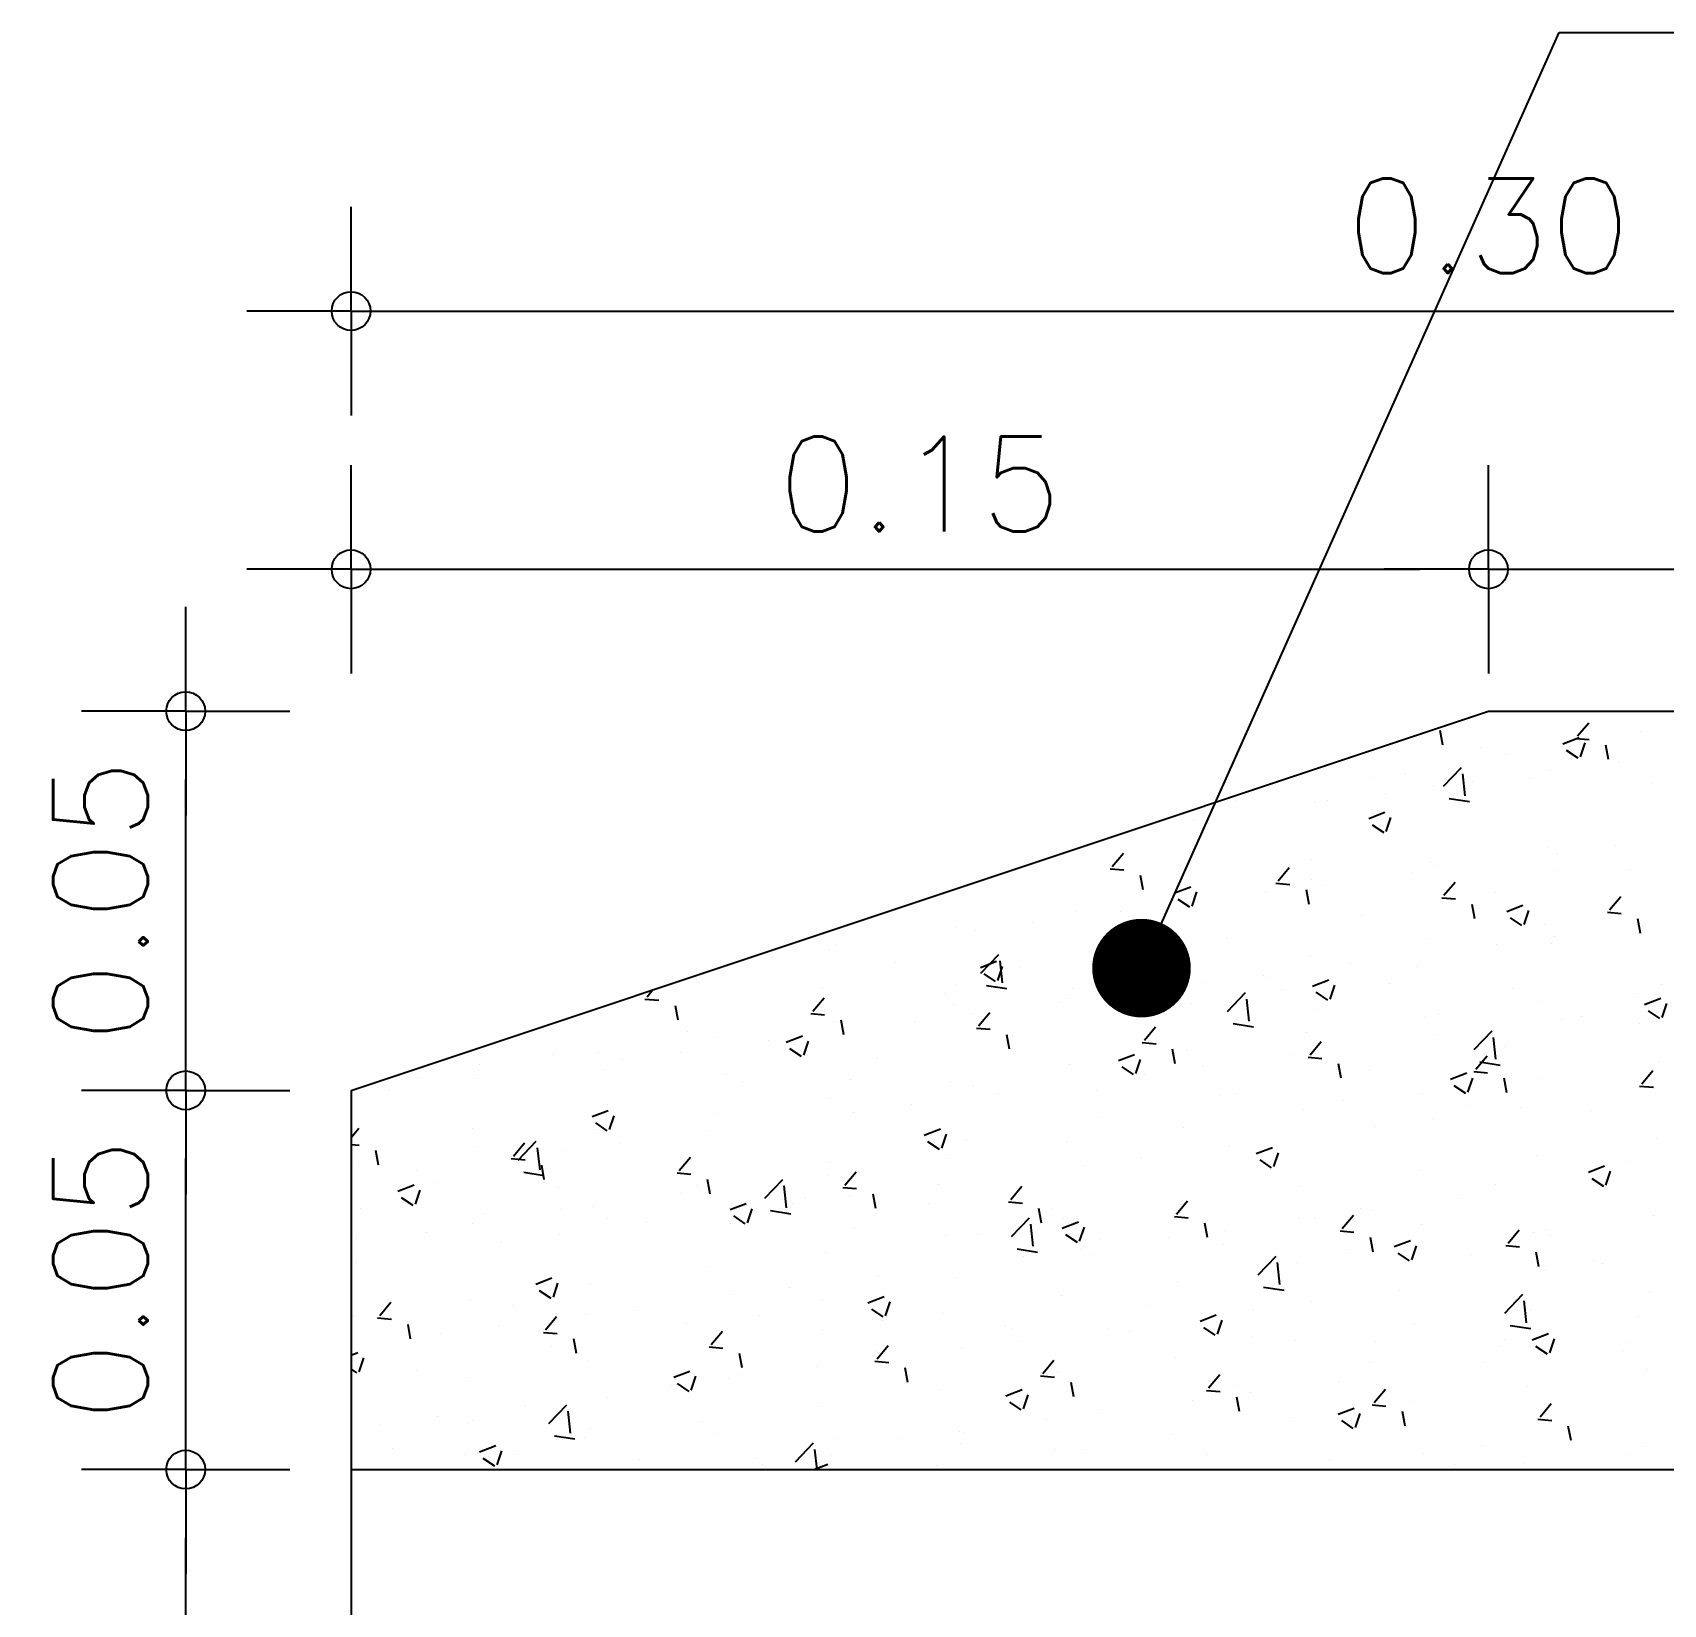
# Model space of a CAD drawing. Extents: x -599692 to 469028, y -9431878 to 9424999.
# Drawn here: x 2250.8178 to 2251.0328, y -418.8783 to -418.6711 of the extents above; entities that cross this region are included whole.
import ezdxf

# ---------------------------------------------------------------- set-up
doc = ezdxf.new("R2010")
doc.units = 0
doc.header["$LTSCALE"] = 0.5
doc.header["$MEASUREMENT"] = 0
doc.header["$PDMODE"] = 34
doc.layers.get('0').update_dxf_attribs({"linetype": 'CONTINUOUS'})
doc.layers.get('DEFPOINTS').update_dxf_attribs({"linetype": 'CONTINUOUS'})
for name, color, linetype in [('COTAS', 2, 'CONTINUOUS'), ('HACH', 8, 'CONTINUOUS'), ('P1', 1, 'CONTINUOUS'), ('P4', 6, 'CONTINUOUS')]:
    doc.layers.add(name, color=color, linetype=linetype)
doc.styles.add('ROMANS', font='romans')
doc.dimstyles.new('BOLA50$0', dxfattribs={"dimscale": 0.5, "dimtxt": 0.25, "dimasz": 0.18, "dimexe": 0.18, "dimexo": 0.0625, "dimgap": 0.1, "dimtad": 1, "dimzin": 0, "dimdsep": 46, "dimtxsty": 'ROMANS', "dimblk1": 'BOLA', "dimblk2": 'BOLA', "dimsah": 1, "dimcen": 0.09, "dimse1": 1, "dimse2": 1, "dimclrt": 256, "dimadec": 0, "dimazin": 0, "dimtfac": 1, "dimtofl": 0, "dimtmove": 2, "dimatfit": 3, "dimldrblk": 'BOLA', "dimfxl": 1, "dimtolj": 1, "dimtzin": 0, "dimarcsym": 0})

# ---------------------------------------------------------------- blocks, each defined once
blk = doc.blocks.new('*X404')
at = {"color": 0}
for p, q in [((413.90371, 368.83809), (413.90336, 368.84)), ((413.92149, 368.83928), (413.92296, 368.84103)), ((413.92975, 368.83991), (413.92975, 368.83991)), ((413.90868, 368.83775), (413.90868, 368.83775)), ((413.91956, 368.83825), (413.9217, 368.83907)), ((413.92001, 368.83741), (413.92153, 368.83639)), ((413.92121, 368.83896), (413.92303, 368.8388)), ((413.92187, 368.83653), (413.92249, 368.83837)), ((413.92495, 368.83706), (413.92495, 368.83706)), ((413.92557, 368.83617), (413.92522, 368.83808)), ((413.90381, 368.83266), (413.90618, 368.83513)), ((413.91197, 368.83686), (413.91197, 368.83686)), ((413.92689, 368.83581), (413.92689, 368.83581)), ((413.8942, 368.83381), (413.8942, 368.83381)), ((413.89884, 368.83434), (413.89884, 368.83434)), ((413.90248, 368.83272), (413.90248, 368.83272)), ((413.90668, 368.83138), (413.90635, 368.83428)), ((413.90764, 368.83328), (413.90764, 368.83328)), ((413.91511, 368.83365), (413.91511, 368.83365)), ((413.91788, 368.83467), (413.91788, 368.83467)), ((413.93138, 368.83296), (413.93138, 368.83296)), ((413.87642, 368.83076), (413.87642, 368.83076)), ((413.88683, 368.83057), (413.88683, 368.83057)), ((413.88847, 368.83076), (413.88847, 368.83076)), ((413.8961, 368.83176), (413.8961, 368.83176)), ((413.90454, 368.83104), (413.90725, 368.83062)), ((413.89395, 368.82842), (413.89609, 368.82924)), ((413.89626, 368.82669), (413.89688, 368.82854)), ((413.86922, 368.82822), (413.86922, 368.82822)), ((413.871, 368.82829), (413.871, 368.82829)), ((413.8944, 368.82758), (413.89592, 368.82656)), ((413.91751, 368.82452), (413.91751, 368.82452)), ((413.9265, 368.8248), (413.9265, 368.8248)), ((413.86013, 368.82209), (413.8616, 368.82384)), ((413.87008, 368.82363), (413.87008, 368.82363)), ((413.88635, 368.82294), (413.88635, 368.82294)), ((413.90211, 368.82257), (413.90211, 368.82257)), ((413.90262, 368.82225), (413.90262, 368.82225)), ((413.91887, 368.82379), (413.91887, 368.82379)), ((413.85985, 368.82177), (413.86167, 368.82161)), ((413.86421, 368.81898), (413.86386, 368.82089)), ((413.88171, 368.81986), (413.88353, 368.8197)), ((413.882, 368.82018), (413.88347, 368.82193)), ((413.88646, 368.82042), (413.88646, 368.82042)), ((413.89962, 368.82126), (413.89962, 368.82126)), ((413.90386, 368.81827), (413.90533, 368.82002)), ((413.91889, 368.82157), (413.91889, 368.82157)), ((413.92849, 368.82173), (413.92849, 368.82173)), ((413.86834, 368.81859), (413.87048, 368.8194)), ((413.86879, 368.81775), (413.87031, 368.81673)), ((413.87063, 368.81814), (413.87063, 368.81814)), ((413.87065, 368.81686), (413.87127, 368.81871)), ((413.88045, 368.81873), (413.88045, 368.81873)), ((413.88608, 368.81707), (413.88572, 368.81898)), ((413.88808, 368.81974), (413.88808, 368.81974)), ((413.90357, 368.81795), (413.9054, 368.81779)), ((413.91072, 368.81868), (413.91072, 368.81868)), ((413.92572, 368.81635), (413.92719, 368.81811)), ((413.85524, 368.81619), (413.85524, 368.81619)), ((413.8612, 368.8162), (413.8612, 368.8162)), ((413.89294, 368.81563), (413.89294, 368.81563)), ((413.90794, 368.81516), (413.90759, 368.81707)), ((413.91215, 368.81614), (413.91428, 368.81696)), ((413.91446, 368.81442), (413.91507, 368.81626)), ((413.92544, 368.81604), (413.92726, 368.81588)), ((413.83959, 368.81404), (413.83959, 368.81404)), ((413.84203, 368.81368), (413.84203, 368.81368)), ((413.84966, 368.81468), (413.84966, 368.81468)), ((413.9126, 368.81531), (413.91411, 368.81429)), ((413.91714, 368.81438), (413.91714, 368.81438)), ((413.9298, 368.81325), (413.92945, 368.81516)), ((413.93003, 368.8143), (413.93003, 368.8143)), ((413.82375, 368.81176), (413.82375, 368.81176)), ((413.87516, 368.81257), (413.87516, 368.81257)), ((413.90174, 368.81242), (413.90174, 368.81242)), ((413.91086, 368.81177), (413.91086, 368.81177)), ((413.91802, 368.81198), (413.91802, 368.81198)), ((413.91849, 368.81278), (413.91849, 368.81278)), ((413.81123, 368.80962), (413.81123, 368.80962)), ((413.81533, 368.81012), (413.81533, 368.81012)), ((413.82278, 368.81114), (413.82278, 368.81114)), ((413.8316, 368.80943), (413.8316, 368.80943)), ((413.84273, 368.80875), (413.84487, 368.80957)), ((413.84279, 368.80801), (413.84517, 368.81048)), ((413.84566, 368.80674), (413.84533, 368.80963)), ((413.85739, 368.80952), (413.85739, 368.80952)), ((413.88609, 368.81028), (413.88609, 368.81028)), ((413.89161, 368.80924), (413.89161, 368.80924)), ((413.84318, 368.80792), (413.8447, 368.8069)), ((413.84504, 368.80703), (413.84566, 368.80887)), ((413.84787, 368.80874), (413.84787, 368.80874)), ((413.86414, 368.80805), (413.86414, 368.80805)), ((413.87026, 368.80799), (413.87026, 368.80799)), ((413.88006, 368.80772), (413.88006, 368.80772)), ((413.88041, 368.80737), (413.88041, 368.80737)), ((413.88654, 368.80631), (413.88867, 368.80713)), ((413.90024, 368.80893), (413.90024, 368.80893)), ((413.79878, 368.8049), (413.79955, 368.80583)), ((413.80549, 368.80671), (413.80549, 368.80671)), ((413.82064, 368.80299), (413.82211, 368.80474)), ((413.82176, 368.80602), (413.82176, 368.80602)), ((413.83803, 368.80533), (413.83803, 368.80533)), ((413.83961, 368.80647), (413.83961, 368.80647)), ((413.84352, 368.80639), (413.84623, 368.80597)), ((413.85486, 368.80604), (413.85486, 368.80604)), ((413.87243, 368.80671), (413.87243, 368.80671)), ((413.87532, 368.80297), (413.8777, 368.80544)), ((413.88247, 368.80588), (413.88247, 368.80588)), ((413.88699, 368.80548), (413.8885, 368.80446)), ((413.88885, 368.80459), (413.88946, 368.80643)), ((413.89668, 368.80668), (413.89668, 368.80668)), ((413.91295, 368.80599), (413.91295, 368.80599)), ((413.92923, 368.8053), (413.92923, 368.8053)), ((413.9326, 368.80651), (413.9326, 368.80651)), ((413.79849, 368.80458), (413.80032, 368.80443)), ((413.80286, 368.8018), (413.8025, 368.80371)), ((413.82036, 368.80267), (413.82218, 368.80251)), ((413.82184, 368.80342), (413.82184, 368.80342)), ((413.83922, 368.8039), (413.83922, 368.8039)), ((413.84164, 368.80266), (413.84164, 368.80266)), ((413.8425, 368.80108), (413.84397, 368.80283)), ((413.85318, 368.80418), (413.85318, 368.80418)), ((413.8543, 368.80465), (413.8543, 368.80465)), ((413.86469, 368.80283), (413.86469, 368.80283)), ((413.87057, 368.80396), (413.87057, 368.80396)), ((413.87819, 368.80169), (413.87786, 368.80459)), ((413.88684, 368.80327), (413.88684, 368.80327)), ((413.90311, 368.80258), (413.90311, 368.80258)), ((413.91677, 368.80423), (413.91677, 368.80423)), ((413.93034, 368.80387), (413.93248, 368.80469)), ((413.93079, 368.80304), (413.93231, 368.80201)), ((413.93265, 368.80215), (413.93327, 368.80399)), ((413.82338, 368.80161), (413.82338, 368.80161)), ((413.82472, 368.79988), (413.82437, 368.80179)), ((413.83401, 368.80165), (413.83401, 368.80165)), ((413.84222, 368.80076), (413.84404, 368.8006)), ((413.86436, 368.79917), (413.86583, 368.80092)), ((413.87605, 368.80135), (413.87876, 368.80093)), ((413.90137, 368.80228), (413.90137, 368.80228)), ((413.91047, 368.80075), (413.91047, 368.80075)), ((413.91938, 368.8019), (413.91938, 368.8019)), ((413.92201, 368.80227), (413.92201, 368.80227)), ((413.92966, 368.80132), (413.92966, 368.80132)), ((413.80406, 368.80037), (413.80406, 368.80037)), ((413.80799, 368.79966), (413.80799, 368.79966)), ((413.81476, 368.79912), (413.81476, 368.79912)), ((413.81712, 368.79892), (413.81926, 368.79974)), ((413.81943, 368.7972), (413.82005, 368.79904)), ((413.84658, 368.79797), (413.84623, 368.79988)), ((413.84692, 368.79978), (413.84692, 368.79978)), ((413.86408, 368.79885), (413.8659, 368.79869)), ((413.88572, 368.80013), (413.88572, 368.80013)), ((413.88623, 368.79725), (413.88769, 368.799)), ((413.90284, 368.79975), (413.90284, 368.79975)), ((413.90785, 368.79792), (413.91023, 368.80039)), ((413.91072, 368.79665), (413.91039, 368.79954)), ((413.78629, 368.79732), (413.78629, 368.79732)), ((413.79234, 368.79751), (413.79234, 368.79751)), ((413.79558, 368.7966), (413.79558, 368.7966)), ((413.80321, 368.7976), (413.80321, 368.7976)), ((413.81757, 368.79809), (413.81909, 368.79707)), ((413.82914, 368.79673), (413.82914, 368.79673)), ((413.86093, 368.79648), (413.86306, 368.7973)), ((413.86324, 368.79476), (413.86385, 368.7966)), ((413.86844, 368.79606), (413.86809, 368.79797)), ((413.86989, 368.79785), (413.86989, 368.79785)), ((413.88359, 368.79722), (413.88359, 368.79722)), ((413.88594, 368.79693), (413.88776, 368.79677)), ((413.90809, 368.79534), (413.90956, 368.79709)), ((413.90858, 368.7963), (413.91129, 368.79588)), ((413.91188, 368.79827), (413.91188, 368.79827)), ((413.93223, 368.79637), (413.93223, 368.79637)), ((413.76851, 368.79427), (413.76851, 368.79427)), ((413.77633, 368.79406), (413.77633, 368.79406)), ((413.77651, 368.79523), (413.77651, 368.79523)), ((413.77672, 368.796), (413.77672, 368.796)), ((413.79299, 368.79531), (413.79299, 368.79531)), ((413.80927, 368.79462), (413.80927, 368.79462)), ((413.85449, 368.7959), (413.85449, 368.7959)), ((413.86138, 368.79565), (413.86289, 368.79462)), ((413.86441, 368.79469), (413.86441, 368.79469)), ((413.87204, 368.7957), (413.87204, 368.7957)), ((413.89031, 368.79414), (413.88995, 368.79605)), ((413.89411, 368.79522), (413.89411, 368.79522)), ((413.90473, 368.79404), (413.90687, 368.79486)), ((413.90704, 368.79232), (413.90766, 368.79416)), ((413.9078, 368.79502), (413.90963, 368.79486)), ((413.91217, 368.79223), (413.91182, 368.79414)), ((413.9164, 368.79408), (413.9164, 368.79408)), ((413.92995, 368.79343), (413.93142, 368.79518)), ((413.76479, 368.79254), (413.76479, 368.79254)), ((413.81137, 368.79368), (413.81137, 368.79368)), ((413.82554, 368.79393), (413.82554, 368.79393)), ((413.83884, 368.79375), (413.83884, 368.79375)), ((413.84181, 368.79325), (413.84181, 368.79325)), ((413.84516, 368.79216), (413.84516, 368.79216)), ((413.85808, 368.79256), (413.85808, 368.79256)), ((413.87435, 368.79187), (413.87435, 368.79187)), ((413.87633, 368.79216), (413.87633, 368.79216)), ((413.901, 368.79213), (413.901, 368.79213)), ((413.90518, 368.79321), (413.9067, 368.79218)), ((413.92967, 368.79311), (413.93149, 368.79295)), ((413.79151, 368.78909), (413.79365, 368.78991)), ((413.79359, 368.79063), (413.79359, 368.79063)), ((413.82301, 368.79146), (413.82301, 368.79146)), ((413.83362, 368.79064), (413.83362, 368.79064)), ((413.88535, 368.78999), (413.88535, 368.78999)), ((413.89062, 368.79118), (413.89062, 368.79118)), ((413.90689, 368.7905), (413.90689, 368.7905)), ((413.91399, 368.79025), (413.91399, 368.79025)), ((413.92316, 368.78981), (413.92316, 368.78981)), ((413.75973, 368.78634), (413.76075, 368.78755)), ((413.77581, 368.78758), (413.77581, 368.78758)), ((413.79196, 368.78826), (413.79348, 368.78723)), ((413.79382, 368.78737), (413.79444, 368.78921)), ((413.80762, 368.78951), (413.80762, 368.78951)), ((413.82599, 368.78963), (413.82599, 368.78963)), ((413.85856, 368.78911), (413.85856, 368.78911)), ((413.86952, 368.7877), (413.86952, 368.7877)), ((413.89482, 368.78773), (413.89482, 368.78773)), ((413.90245, 368.78873), (413.90245, 368.78873)), ((413.75973, 368.78542), (413.76082, 368.78532)), ((413.78114, 368.78389), (413.78261, 368.78564)), ((413.78177, 368.78336), (413.78415, 368.78584)), ((413.79197, 368.78737), (413.79197, 368.78737)), ((413.7952, 368.78558), (413.7952, 368.78558)), ((413.80674, 368.7871), (413.80674, 368.7871)), ((413.83532, 368.78665), (413.83745, 368.78747)), ((413.83577, 368.78582), (413.83728, 368.78479)), ((413.83763, 368.78493), (413.83824, 368.78677)), ((413.84078, 368.78606), (413.84078, 368.78606)), ((413.85412, 368.78575), (413.85412, 368.78575)), ((413.93186, 368.78622), (413.93186, 368.78622)), ((413.76336, 368.78269), (413.76301, 368.78461)), ((413.77614, 368.78508), (413.77614, 368.78508)), ((413.78086, 368.78357), (413.78268, 368.78341)), ((413.78465, 368.78209), (413.78431, 368.78498)), ((413.78757, 368.78457), (413.78757, 368.78457)), ((413.80301, 368.78198), (413.80448, 368.78373)), ((413.83847, 368.7836), (413.83847, 368.7836)), ((413.86403, 368.78367), (413.86403, 368.78367)), ((413.87557, 368.78519), (413.87557, 368.78519)), ((413.87912, 368.78421), (413.88126, 368.78503)), ((413.87957, 368.78338), (413.88109, 368.78235)), ((413.88143, 368.78249), (413.88205, 368.78433)), ((413.91602, 368.78394), (413.91602, 368.78394)), ((413.76074, 368.78313), (413.76074, 368.78313)), ((413.76832, 368.78204), (413.76832, 368.78204)), ((413.7825, 368.78175), (413.78521, 368.78132)), ((413.78522, 368.78078), (413.78487, 368.78269)), ((413.80272, 368.78166), (413.80454, 368.7815)), ((413.82264, 368.78132), (413.82264, 368.78132)), ((413.82301, 368.78301), (413.82301, 368.78301)), ((413.82487, 368.78006), (413.82634, 368.78182)), ((413.8564, 368.78267), (413.8564, 368.78267)), ((413.90063, 368.78198), (413.90063, 368.78198)), ((413.92293, 368.78177), (413.92506, 368.78259)), ((413.92523, 368.78005), (413.92585, 368.78189)), ((413.9284, 368.78313), (413.9284, 368.78313)), ((413.7659, 368.77926), (413.76804, 368.78008)), ((413.76821, 368.77754), (413.76883, 368.77938)), ((413.77079, 368.78042), (413.77079, 368.78042)), ((413.78706, 368.77973), (413.78706, 368.77973)), ((413.80333, 368.77905), (413.80333, 368.77905)), ((413.80523, 368.77996), (413.80523, 368.77996)), ((413.80709, 368.77887), (413.80673, 368.78078)), ((413.80725, 368.77937), (413.80725, 368.77937)), ((413.8143, 368.77832), (413.81668, 368.78079)), ((413.81718, 368.77704), (413.81684, 368.77994)), ((413.82458, 368.77975), (413.82641, 368.77959)), ((413.83715, 368.78013), (413.83715, 368.78013)), ((413.84673, 368.77815), (413.8482, 368.7799)), ((413.88498, 368.77984), (413.88498, 368.77984)), ((413.91063, 368.78008), (413.91063, 368.78008)), ((413.92338, 368.78093), (413.92489, 368.77991)), ((413.92522, 368.78076), (413.92522, 368.78076)), ((413.76094, 368.77701), (413.76094, 368.77701)), ((413.76635, 368.77843), (413.76787, 368.7774)), ((413.78746, 368.77691), (413.78746, 368.77691)), ((413.7916, 368.77722), (413.7916, 368.77722)), ((413.80971, 368.77682), (413.81184, 368.77764)), ((413.81202, 368.7751), (413.81263, 368.77694)), ((413.81797, 368.77761), (413.81797, 368.77761)), ((413.8196, 368.77836), (413.8196, 368.77836)), ((413.8256, 368.77862), (413.8256, 368.77862)), ((413.82895, 368.77696), (413.8286, 368.77887)), ((413.83587, 368.77767), (413.83587, 368.77767)), ((413.84645, 368.77783), (413.84827, 368.77767)), ((413.85081, 368.77504), (413.85046, 368.77695)), ((413.85214, 368.77698), (413.85214, 368.77698)), ((413.86859, 368.77624), (413.87006, 368.77799)), ((413.86915, 368.77755), (413.86915, 368.77755)), ((413.89285, 368.77703), (413.89285, 368.77703)), ((413.90597, 368.77823), (413.90597, 368.77823)), ((413.77577, 368.77493), (413.77577, 368.77493)), ((413.77721, 368.77633), (413.77721, 368.77633)), ((413.79349, 368.77564), (413.79349, 368.77564)), ((413.79872, 368.77508), (413.79872, 368.77508)), ((413.80976, 368.77495), (413.80976, 368.77495)), ((413.81016, 368.77599), (413.81167, 368.77496)), ((413.81503, 368.7767), (413.81774, 368.77628)), ((413.84683, 368.77327), (413.84921, 368.77575)), ((413.84971, 368.772), (413.84937, 368.77489)), ((413.85351, 368.77438), (413.85565, 368.7752)), ((413.85375, 368.7756), (413.85375, 368.7756)), ((413.86831, 368.77592), (413.87013, 368.77576)), ((413.86841, 368.7763), (413.86841, 368.7763)), ((413.87267, 368.77313), (413.87232, 368.77504)), ((413.88468, 368.77561), (413.88468, 368.77561)), ((413.8868, 368.77571), (413.8868, 368.77571)), ((413.89045, 368.77433), (413.89192, 368.77608)), ((413.89443, 368.77671), (413.89443, 368.77671)), ((413.90096, 368.77492), (413.90096, 368.77492)), ((413.93148, 368.77607), (413.93148, 368.77607)), ((413.76037, 368.77298), (413.76037, 368.77298)), ((413.76968, 368.77386), (413.76968, 368.77386)), ((413.77955, 368.77255), (413.77955, 368.77255)), ((413.78718, 368.77356), (413.78718, 368.77356)), ((413.82603, 368.77427), (413.82603, 368.77427)), ((413.8381, 368.77346), (413.8381, 368.77346)), ((413.8423, 368.77358), (413.8423, 368.77358)), ((413.85396, 368.77354), (413.85548, 368.77252)), ((413.85582, 368.77266), (413.85644, 368.7745)), ((413.85857, 368.77289), (413.85857, 368.77289)), ((413.86755, 368.77317), (413.86755, 368.77317)), ((413.87507, 368.77398), (413.87507, 368.77398)), ((413.89017, 368.77401), (413.89199, 368.77385)), ((413.89453, 368.77122), (413.89418, 368.77313)), ((413.89732, 368.77194), (413.89945, 368.77276)), ((413.91232, 368.77241), (413.91379, 368.77417)), ((413.91565, 368.77379), (413.91565, 368.77379)), ((413.91723, 368.77423), (413.91723, 368.77423)), ((413.91793, 368.77339), (413.91793, 368.77339)), ((413.82227, 368.77117), (413.82227, 368.77117)), ((413.84756, 368.77165), (413.85027, 368.77123)), ((413.84838, 368.77065), (413.84838, 368.77065)), ((413.85601, 368.77165), (413.85601, 368.77165)), ((413.8573, 368.77093), (413.8573, 368.77093)), ((413.87484, 368.7722), (413.87484, 368.7722)), ((413.87936, 368.76823), (413.88174, 368.7707)), ((413.89111, 368.77152), (413.89111, 368.77152)), ((413.89777, 368.7711), (413.89928, 368.77008)), ((413.89962, 368.77022), (413.90024, 368.77206)), ((413.90015, 368.77034), (413.90015, 368.77034)), ((413.90026, 368.77184), (413.90026, 368.77184)), ((413.90738, 368.77083), (413.90738, 368.77083)), ((413.91203, 368.77209), (413.91385, 368.77193)), ((413.9164, 368.7693), (413.91604, 368.77122)), ((413.7603, 368.77002), (413.7603, 368.77002)), ((413.80688, 368.76922), (413.80688, 368.76922)), ((413.88223, 368.76695), (413.8819, 368.76985)), ((413.88461, 368.76969), (413.88461, 368.76969)), ((413.91721, 368.76874), (413.91721, 368.76874)), ((413.92365, 368.77014), (413.92365, 368.77014)), ((413.92484, 368.76975), (413.92484, 368.76975)), ((413.7841, 368.76699), (413.78623, 368.76781)), ((413.78455, 368.76615), (413.78606, 368.76513)), ((413.78641, 368.76527), (413.78702, 368.76711)), ((413.79123, 368.76707), (413.79123, 368.76707)), ((413.81758, 368.76659), (413.81758, 368.76659)), ((413.82913, 368.76811), (413.82913, 368.76811)), ((413.83952, 368.76788), (413.83952, 368.76788)), ((413.86878, 368.76741), (413.86878, 368.76741)), ((413.88009, 368.76661), (413.8828, 368.76619)), ((413.88238, 368.76729), (413.88238, 368.76729)), ((413.89796, 368.76621), (413.89796, 368.76621)), ((413.76351, 368.76288), (413.76498, 368.76463)), ((413.76472, 368.76493), (413.76472, 368.76493)), ((413.7754, 368.76479), (413.7754, 368.76479)), ((413.781, 368.76424), (413.781, 368.76424)), ((413.80995, 368.76559), (413.80995, 368.76559)), ((413.82175, 368.76482), (413.82175, 368.76482)), ((413.8279, 368.76455), (413.83004, 368.76537)), ((413.83021, 368.76283), (413.83083, 368.76467)), ((413.85338, 368.76546), (413.85338, 368.76546)), ((413.8646, 368.76423), (413.8646, 368.76423)), ((413.88641, 368.76469), (413.88641, 368.76469)), ((413.91189, 368.76318), (413.91427, 368.76566)), ((413.91476, 368.76191), (413.91443, 368.7648)), ((413.93111, 368.76593), (413.93111, 368.76593)), ((413.76, 368.76284), (413.76, 368.76284)), ((413.76323, 368.76256), (413.76505, 368.7624)), ((413.78537, 368.76096), (413.78684, 368.76271)), ((413.7907, 368.76305), (413.7907, 368.76305)), ((413.79727, 368.76355), (413.79727, 368.76355)), ((413.80397, 368.76177), (413.80397, 368.76177)), ((413.81354, 368.76287), (413.81354, 368.76287)), ((413.82835, 368.76371), (413.82987, 368.76269)), ((413.82981, 368.76218), (413.82981, 368.76218)), ((413.83773, 368.76331), (413.83773, 368.76331)), ((413.87171, 368.76211), (413.87384, 368.76293)), ((413.87401, 368.76039), (413.87463, 368.76223)), ((413.87878, 368.76368), (413.87878, 368.76368)), ((413.91528, 368.76364), (413.91528, 368.76364)), ((413.92957, 368.76272), (413.92957, 368.76272)), ((413.76759, 368.75977), (413.76724, 368.76168)), ((413.77153, 368.76053), (413.77153, 368.76053)), ((413.77916, 368.76153), (413.77916, 368.76153)), ((413.78509, 368.76064), (413.78691, 368.76048)), ((413.78945, 368.75785), (413.7891, 368.75977)), ((413.80724, 368.75905), (413.8087, 368.7608)), ((413.8219, 368.76102), (413.8219, 368.76102)), ((413.84608, 368.76149), (413.84608, 368.76149)), ((413.84683, 368.76118), (413.84683, 368.76118)), ((413.84799, 368.75963), (413.84799, 368.75963)), ((413.85953, 368.76115), (413.85953, 368.76115)), ((413.86235, 368.7608), (413.86235, 368.7608)), ((413.87216, 368.76127), (413.87367, 368.76025)), ((413.87862, 368.76012), (413.87862, 368.76012)), ((413.89989, 368.76169), (413.89989, 368.76169)), ((413.91179, 368.75967), (413.91179, 368.75967)), ((413.91262, 368.76156), (413.91533, 368.76114)), ((413.91551, 368.75967), (413.91764, 368.76049)), ((413.91782, 368.75795), (413.91844, 368.75979)), ((413.75973, 368.75764), (413.76062, 368.75798)), ((413.7862, 368.75872), (413.7862, 368.75872)), ((413.80651, 368.75907), (413.80651, 368.75907)), ((413.80695, 368.75873), (413.80877, 368.75857)), ((413.81132, 368.75594), (413.81096, 368.75785)), ((413.82905, 368.75813), (413.82905, 368.75813)), ((413.8291, 368.75714), (413.83057, 368.75889)), ((413.84036, 368.75863), (413.84036, 368.75863)), ((413.88424, 368.75955), (413.88424, 368.75955)), ((413.89489, 368.75943), (413.89489, 368.75943)), ((413.91116, 368.75874), (413.91116, 368.75874)), ((413.91596, 368.75883), (413.91748, 368.75781)), ((413.91682, 368.75773), (413.91682, 368.75773)), ((413.92743, 368.75805), (413.92743, 368.75805)), ((413.92836, 368.75925), (413.92836, 368.75925)), ((413.75973, 368.75579), (413.76045, 368.7553)), ((413.7608, 368.75544), (413.76141, 368.75728)), ((413.76842, 368.75567), (413.76842, 368.75567)), ((413.79086, 368.75693), (413.79086, 368.75693)), ((413.80229, 368.75472), (413.80443, 368.75554)), ((413.82111, 368.75609), (413.82111, 368.75609)), ((413.82881, 368.75682), (413.83064, 368.75666)), ((413.83318, 368.75403), (413.83282, 368.75594)), ((413.85096, 368.75523), (413.85243, 368.75698)), ((413.85301, 368.75531), (413.85301, 368.75531)), ((413.86841, 368.75726), (413.86841, 368.75726)), ((413.89402, 368.75662), (413.89402, 368.75662)), ((413.90919, 368.75672), (413.90919, 368.75672)), ((413.93074, 368.75578), (413.93074, 368.75578)), ((413.77503, 368.75464), (413.77503, 368.75464)), ((413.80193, 368.75357), (413.80193, 368.75357)), ((413.80274, 368.75388), (413.80426, 368.75286)), ((413.8046, 368.753), (413.80522, 368.75484)), ((413.80957, 368.75457), (413.80957, 368.75457)), ((413.81128, 368.75508), (413.81128, 368.75508)), ((413.83736, 368.75316), (413.83736, 368.75316)), ((413.85068, 368.75491), (413.8525, 368.75475)), ((413.85504, 368.75212), (413.85469, 368.75403)), ((413.87282, 368.75331), (413.87429, 368.75506)), ((413.87624, 368.75357), (413.87624, 368.75357)), ((413.88994, 368.75419), (413.88994, 368.75419)), ((413.89468, 368.7514), (413.89615, 368.75315)), ((413.91491, 368.7535), (413.91491, 368.7535)), ((413.78269, 368.75103), (413.78269, 368.75103)), ((413.78582, 368.74863), (413.78819, 368.7511)), ((413.7935, 368.75203), (413.7935, 368.75203)), ((413.8461, 368.75228), (413.84823, 368.7531)), ((413.84655, 368.75144), (413.84806, 368.75042)), ((413.8484, 368.75056), (413.84902, 368.7524)), ((413.87076, 368.75166), (413.87076, 368.75166)), ((413.87254, 368.75299), (413.87436, 368.75283)), ((413.8769, 368.7502), (413.87655, 368.75211)), ((413.87839, 368.75267), (413.87839, 368.75267)), ((413.8944, 368.75108), (413.89622, 368.75092)), ((413.89952, 368.75154), (413.89952, 368.75154)), ((413.91655, 368.74949), (413.91802, 368.75124)), ((413.77114, 368.74951), (413.77114, 368.74951)), ((413.77572, 368.74898), (413.77572, 368.74898)), ((413.78869, 368.74735), (413.78835, 368.75025)), ((413.80614, 368.74893), (413.80614, 368.74893)), ((413.82153, 368.75088), (413.82153, 368.75088)), ((413.85151, 368.74913), (413.85151, 368.74913)), ((413.85847, 368.75052), (413.85847, 368.75052)), ((413.88387, 368.7494), (413.88387, 368.7494)), ((413.8899, 368.74984), (413.89203, 368.75066)), ((413.89035, 368.749), (413.89187, 368.74798)), ((413.89221, 368.74811), (413.89283, 368.74996)), ((413.89876, 368.74829), (413.89841, 368.7502)), ((413.91626, 368.74917), (413.91808, 368.74901)), ((413.76351, 368.74851), (413.76351, 368.74851)), ((413.77506, 368.74867), (413.77506, 368.74867)), ((413.78654, 368.74701), (413.78925, 368.74659)), ((413.79049, 368.74678), (413.79049, 368.74678)), ((413.79133, 368.74798), (413.79133, 368.74798)), ((413.8076, 368.74729), (413.8076, 368.74729)), ((413.83997, 368.74761), (413.83997, 368.74761)), ((413.84069, 368.74747), (413.84069, 368.74747)), ((413.86804, 368.74711), (413.86804, 368.74711)), ((413.92063, 368.74638), (413.92027, 368.74829)), ((413.92034, 368.74722), (413.92034, 368.74722)), ((413.76522, 368.74526), (413.76522, 368.74526)), ((413.77668, 368.74489), (413.77882, 368.74571)), ((413.77899, 368.74317), (413.77961, 368.74501)), ((413.78149, 368.74457), (413.78149, 368.74457)), ((413.81835, 368.74358), (413.82072, 368.74606)), ((413.82119, 368.74255), (413.82088, 368.7452)), ((413.82387, 368.7466), (413.82387, 368.7466)), ((413.83234, 368.7466), (413.83234, 368.7466)), ((413.84014, 368.74592), (413.84014, 368.74592)), ((413.85264, 368.74516), (413.85264, 368.74516)), ((413.85641, 368.74523), (413.85641, 368.74523)), ((413.87268, 368.74454), (413.87268, 368.74454)), ((413.90117, 368.7447), (413.90117, 368.7447)), ((413.9088, 368.7457), (413.9088, 368.7457)), ((413.92831, 368.74454), (413.92831, 368.74454)), ((413.93037, 368.74563), (413.93037, 368.74563)), ((413.77465, 368.74449), (413.77465, 368.74449)), ((413.77713, 368.74405), (413.77865, 368.74303)), ((413.79776, 368.74388), (413.79776, 368.74388)), ((413.81309, 368.74407), (413.81309, 368.74407)), ((413.81403, 368.7432), (413.81403, 368.7432)), ((413.82076, 368.74255), (413.82262, 368.74327)), ((413.82292, 368.74441), (413.82292, 368.74441)), ((413.82341, 368.74255), (413.82341, 368.74257)), ((413.83699, 368.74302), (413.83699, 368.74302)), ((413.88896, 368.74385), (413.88896, 368.74385)), ((413.90523, 368.74317), (413.90523, 368.74317)), ((413.91454, 368.74335), (413.91454, 368.74335))]:
    blk.add_line(p, q, dxfattribs=at)
blk = doc.blocks.new('BOLA')
for q in [(0, 1.528), (-1.528, 0), (0, -1.528), (1.528, 0)]:
    blk.add_line((0, 0), q)
blk.add_circle((0, 0), 0.284)
blk = doc.blocks.new('*D408')
at = {"layer": 'COTAS', "color": 253, "lineweight": -2}
blk.add_line((2250.86876, -418.74185), (2251.00076, -418.74185), dxfattribs=at)
at = {"layer": 'DEFPOINTS', "color": 0}
for p in [(2251.00976, -418.74185), (2251.00976, -418.76056), (2250.85976, -418.81056)]:
    blk.add_point(p, dxfattribs=at)
at = {"layer": 'COTAS', "color": 253, "lineweight": -2, "xscale": 0.009, "yscale": 0.009, "zscale": 0.009, "rotation": 180}
blk.add_blockref('BOLA', (2250.85976, -418.74185), dxfattribs=at)
at = {"layer": 'COTAS', "color": 253, "lineweight": -2, "xscale": 0.009, "yscale": 0.009, "zscale": 0.009}
blk.add_blockref('BOLA', (2251.00976, -418.74185), dxfattribs=at)
at = {"layer": 'COTAS', "insert": (2250.93476, -418.7306), "char_height": 0.0125, "attachment_point": 5, "style": 'ROMANS'}
blk.add_mtext('\\A1;0.15', dxfattribs=at)
blk = doc.blocks.new('*D409')
at = {"layer": 'COTAS', "color": 253, "lineweight": -2}
blk.add_line((2251.01876, -418.74185), (2251.15076, -418.74185), dxfattribs=at)
at = {"layer": 'DEFPOINTS', "color": 0}
for p in [(2251.15976, -418.74185), (2251.00976, -418.76056), (2251.15976, -418.76056)]:
    blk.add_point(p, dxfattribs=at)
at = {"layer": 'COTAS', "color": 253, "lineweight": -2, "xscale": 0.009, "yscale": 0.009, "zscale": 0.009, "rotation": 180}
blk.add_blockref('BOLA', (2251.00976, -418.74185), dxfattribs=at)
at = {"layer": 'COTAS', "color": 253, "lineweight": -2, "xscale": 0.009, "yscale": 0.009, "zscale": 0.009}
blk.add_blockref('BOLA', (2251.15976, -418.74185), dxfattribs=at)
at = {"layer": 'COTAS', "insert": (2251.08476, -418.7306), "char_height": 0.0125, "attachment_point": 5, "style": 'ROMANS'}
blk.add_mtext('\\A1;0.15', dxfattribs=at)
blk = doc.blocks.new('*D410')
at = {"layer": 'COTAS', "color": 253, "lineweight": -2}
blk.add_line((2250.86876, -418.7078), (2251.15076, -418.7078), dxfattribs=at)
at = {"layer": 'DEFPOINTS', "color": 0}
for p in [(2251.15976, -418.7078), (2251.15976, -418.76056), (2250.85976, -418.81056)]:
    blk.add_point(p, dxfattribs=at)
at = {"layer": 'COTAS', "color": 253, "lineweight": -2, "xscale": 0.009, "yscale": 0.009, "zscale": 0.009, "rotation": 180}
blk.add_blockref('BOLA', (2250.85976, -418.7078), dxfattribs=at)
at = {"layer": 'COTAS', "color": 253, "lineweight": -2, "xscale": 0.009, "yscale": 0.009, "zscale": 0.009}
blk.add_blockref('BOLA', (2251.15976, -418.7078), dxfattribs=at)
at = {"layer": 'COTAS', "insert": (2251.00976, -418.69655), "char_height": 0.0125, "attachment_point": 5, "style": 'ROMANS'}
blk.add_mtext('\\A1;0.30', dxfattribs=at)
blk = doc.blocks.new('*D411')
at = {"layer": 'COTAS', "color": 253, "lineweight": -2}
blk.add_line((2250.83795, -418.85156), (2250.83795, -418.81956), dxfattribs=at)
at = {"layer": 'DEFPOINTS', "color": 0}
for p in [(2250.83795, -418.81056), (2250.85976, -418.81056), (2250.85976, -418.86056)]:
    blk.add_point(p, dxfattribs=at)
at = {"layer": 'COTAS', "color": 253, "lineweight": -2, "xscale": 0.009, "yscale": 0.009, "zscale": 0.009}
for p, rotation in [((2250.83795, -418.81056), 90), ((2250.83795, -418.86056), 270)]:
    blk.add_blockref('BOLA', p, dxfattribs=dict(at, rotation=rotation))
at = {"layer": 'COTAS', "insert": (2250.8267, -418.83556), "char_height": 0.0125, "attachment_point": 5, "rotation": 90, "style": 'ROMANS'}
blk.add_mtext('\\A1;0.05', dxfattribs=at)
blk = doc.blocks.new('*D412')
at = {"layer": 'COTAS', "color": 253, "lineweight": -2}
blk.add_line((2250.83795, -418.80156), (2250.83795, -418.76956), dxfattribs=at)
at = {"layer": 'DEFPOINTS', "color": 0}
for p in [(2250.83795, -418.76056), (2251.00976, -418.76056), (2250.85976, -418.81056)]:
    blk.add_point(p, dxfattribs=at)
at = {"layer": 'COTAS', "color": 253, "lineweight": -2, "xscale": 0.009, "yscale": 0.009, "zscale": 0.009}
for p, rotation in [((2250.83795, -418.76056), 90), ((2250.83795, -418.81056), 270)]:
    blk.add_blockref('BOLA', p, dxfattribs=dict(at, rotation=rotation))
at = {"layer": 'COTAS', "insert": (2250.8267, -418.78556), "char_height": 0.0125, "attachment_point": 5, "rotation": 90, "style": 'ROMANS'}
blk.add_mtext('\\A1;0.05', dxfattribs=at)
blk = doc.blocks.new('*D413')
at = {"layer": 'COTAS', "color": 253, "lineweight": -2}
blk.add_line((2250.79972, -418.85156), (2250.79972, -418.76956), dxfattribs=at)
at = {"layer": 'DEFPOINTS', "color": 0}
for p in [(2250.79972, -418.76056), (2251.00976, -418.76056), (2250.85976, -418.86056)]:
    blk.add_point(p, dxfattribs=at)
at = {"layer": 'COTAS', "color": 253, "lineweight": -2, "xscale": 0.009, "yscale": 0.009, "zscale": 0.009}
for p, rotation in [((2250.79972, -418.76056), 90), ((2250.79972, -418.86056), 270)]:
    blk.add_blockref('BOLA', p, dxfattribs=dict(at, rotation=rotation))
at = {"layer": 'COTAS', "insert": (2250.78847, -418.81056), "char_height": 0.0125, "attachment_point": 5, "rotation": 90, "style": 'ROMANS'}
blk.add_mtext('\\A1;0.10', dxfattribs=at)
blk = doc.blocks.new('*D414')
at = {"layer": 'COTAS', "color": 253, "lineweight": -2}
blk.add_line((2250.79972, -419.05156), (2250.79972, -418.86956), dxfattribs=at)
at = {"layer": 'DEFPOINTS', "color": 0}
for p in [(2250.79972, -418.86056), (2250.85976, -418.86056), (2250.86011, -419.06056)]:
    blk.add_point(p, dxfattribs=at)
at = {"layer": 'COTAS', "color": 253, "lineweight": -2, "xscale": 0.009, "yscale": 0.009, "zscale": 0.009}
for p, rotation in [((2250.79972, -418.86056), 90), ((2250.79972, -419.06056), 270)]:
    blk.add_blockref('BOLA', p, dxfattribs=dict(at, rotation=rotation))
at = {"layer": 'COTAS', "insert": (2250.78847, -418.96056), "char_height": 0.0125, "attachment_point": 5, "rotation": 90, "style": 'ROMANS'}
blk.add_mtext('\\A1;0.20', dxfattribs=at)
blk = doc.blocks.new('*D415')
at = {"layer": 'COTAS', "color": 253, "lineweight": -2}
blk.add_line((2250.76292, -418.80156), (2250.76292, -418.76956), dxfattribs=at)
at = {"layer": 'DEFPOINTS', "color": 0}
for p in [(2250.76292, -418.76056), (2251.00976, -418.76056), (2250.85976, -418.81056)]:
    blk.add_point(p, dxfattribs=at)
at = {"layer": 'COTAS', "color": 253, "lineweight": -2, "xscale": 0.009, "yscale": 0.009, "zscale": 0.009}
for p, rotation in [((2250.76292, -418.76056), 90), ((2250.76292, -418.81056), 270)]:
    blk.add_blockref('BOLA', p, dxfattribs=dict(at, rotation=rotation))
at = {"layer": 'COTAS', "insert": (2250.75167, -418.78556), "char_height": 0.0125, "attachment_point": 5, "rotation": 90, "style": 'ROMANS'}
blk.add_mtext('\\A1;0.05', dxfattribs=at)
blk = doc.blocks.new('*D416')
at = {"layer": 'COTAS', "color": 253, "lineweight": -2}
blk.add_line((2250.72857, -419.05156), (2250.72857, -418.76956), dxfattribs=at)
at = {"layer": 'DEFPOINTS', "color": 0}
for p in [(2250.72857, -418.76056), (2251.00976, -418.76056), (2250.78476, -419.06056)]:
    blk.add_point(p, dxfattribs=at)
at = {"layer": 'COTAS', "color": 253, "lineweight": -2, "xscale": 0.009, "yscale": 0.009, "zscale": 0.009}
for p, rotation in [((2250.72857, -418.76056), 90), ((2250.72857, -419.06056), 270)]:
    blk.add_blockref('BOLA', p, dxfattribs=dict(at, rotation=rotation))
at = {"layer": 'COTAS', "insert": (2250.71732, -418.91056), "char_height": 0.0125, "attachment_point": 5, "rotation": 90, "style": 'ROMANS'}
blk.add_mtext('\\A1;0.30', dxfattribs=at)
blk = doc.blocks.new('*D418')
at = {"layer": 'COTAS', "color": 253, "lineweight": -2}
blk.add_line((2250.83795, -419.05156), (2250.83795, -418.86956), dxfattribs=at)
at = {"layer": 'DEFPOINTS', "color": 0}
for p in [(2250.83795, -418.86056), (2250.85976, -418.86056), (2250.85976, -419.06056)]:
    blk.add_point(p, dxfattribs=at)
at = {"layer": 'COTAS', "color": 253, "lineweight": -2, "xscale": 0.009, "yscale": 0.009, "zscale": 0.009}
for p, rotation in [((2250.83795, -418.86056), 90), ((2250.83795, -419.06056), 270)]:
    blk.add_blockref('BOLA', p, dxfattribs=dict(at, rotation=rotation))
at = {"layer": 'COTAS', "insert": (2250.8267, -418.96056), "char_height": 0.0125, "attachment_point": 5, "rotation": 90, "style": 'ROMANS'}
blk.add_mtext('\\A1;0.20', dxfattribs=at)
blk = doc.blocks.new('*D419')
at = {"layer": 'COTAS', "color": 253, "lineweight": -2}
blk.add_line((2250.76292, -419.05156), (2250.76292, -418.81956), dxfattribs=at)
at = {"layer": 'DEFPOINTS', "color": 0}
for p in [(2250.76292, -418.81056), (2250.85976, -418.81056), (2250.85976, -419.06056)]:
    blk.add_point(p, dxfattribs=at)
at = {"layer": 'COTAS', "color": 253, "lineweight": -2, "xscale": 0.009, "yscale": 0.009, "zscale": 0.009}
for p, rotation in [((2250.76292, -418.81056), 90), ((2250.76292, -419.06056), 270)]:
    blk.add_blockref('BOLA', p, dxfattribs=dict(at, rotation=rotation))
at = {"layer": 'COTAS', "insert": (2250.75167, -418.93556), "char_height": 0.0125, "attachment_point": 5, "rotation": 90, "style": 'ROMANS'}
blk.add_mtext('\\A1;0.25', dxfattribs=at)

msp = doc.modelspace()

# ---------------------------------------------------------------- linework, layer by layer
at = {"layer": 'P1'}
for p, q in [((2250.96401, -418.79444), (2251.01909, -418.67108)), ((2251.01909, -418.67108), (2251.27674, -418.67108))]:
    msp.add_line(p, q, dxfattribs=at)
at = {"layer": 'P1', "const_width": 0.0065}
msp.add_lwpolyline([(2250.96401, -418.79119, 1), (2250.96401, -418.79769, 1)], format="xyb", close=True, dxfattribs=at)
at = {"layer": 'P4'}
for p, q in [((2250.85976, -418.81056), (2251.00976, -418.76056)), ((2251.00976, -418.76056), (2251.15976, -418.76056)), ((2250.85976, -418.81056), (2250.85976, -418.96056)), ((2250.85976, -418.86056), (2251.15976, -418.86056))]:
    msp.add_line(p, q, dxfattribs=at)

# ---------------------------------------------------------------- block references
at = {"layer": 'HACH'}
msp.add_blockref('*X404', (1837.10003, -787.60311), dxfattribs=at)

# ---------------------------------------------------------------- dimensions: what is measured, and where the dimension line sits
at = {"layer": 'COTAS'}
for base, p1, p2, picture, middle in [((2251.15976, -418.7078), (2250.85976, -418.81056), (2251.15976, -418.76056), '*D410', (2251.00976, -418.69655)), ((2251.00976, -418.74185), (2250.85976, -418.81056), (2251.00976, -418.76056), '*D408', (2250.93476, -418.7306)), ((2251.15976, -418.74185), (2251.00976, -418.76056), (2251.15976, -418.76056), '*D409', (2251.08476, -418.7306))]:
    dim = msp.add_linear_dim(base=base, p1=p1, p2=p2, dimstyle='BOLA50$0', override={"dimscale": 0.05, "dimclrd": 253}, dxfattribs=at)
    dim.commit()
    dim.dimension.update_dxf_attribs({"geometry": picture, "text_midpoint": middle})
for base, p1, p2, picture, middle in [((2250.72857, -418.76056), (2250.78476, -419.06056), (2251.00976, -418.76056), '*D416', (2250.71732, -418.91056)), ((2250.76292, -418.76056), (2250.85976, -418.81056), (2251.00976, -418.76056), '*D415', (2250.75167, -418.78556)), ((2250.79972, -418.76056), (2250.85976, -418.86056), (2251.00976, -418.76056), '*D413', (2250.78847, -418.81056)), ((2250.83795, -418.76056), (2250.85976, -418.81056), (2251.00976, -418.76056), '*D412', (2250.8267, -418.78556)), ((2250.76292, -418.81056), (2250.85976, -419.06056), (2250.85976, -418.81056), '*D419', (2250.75167, -418.93556)), ((2250.83795, -418.81056), (2250.85976, -418.86056), (2250.85976, -418.81056), '*D411', (2250.8267, -418.83556)), ((2250.79972, -418.86056), (2250.86011, -419.06056), (2250.85976, -418.86056), '*D414', (2250.78847, -418.96056)), ((2250.83795, -418.86056), (2250.85976, -419.06056), (2250.85976, -418.86056), '*D418', (2250.8267, -418.96056))]:
    dim = msp.add_linear_dim(base=base, p1=p1, p2=p2, angle=90, dimstyle='BOLA50$0', override={"dimscale": 0.05, "dimclrd": 253}, dxfattribs=at)
    dim.commit()
    dim.dimension.update_dxf_attribs({"geometry": picture, "text_midpoint": middle})

doc.saveas('drawing.dxf')
